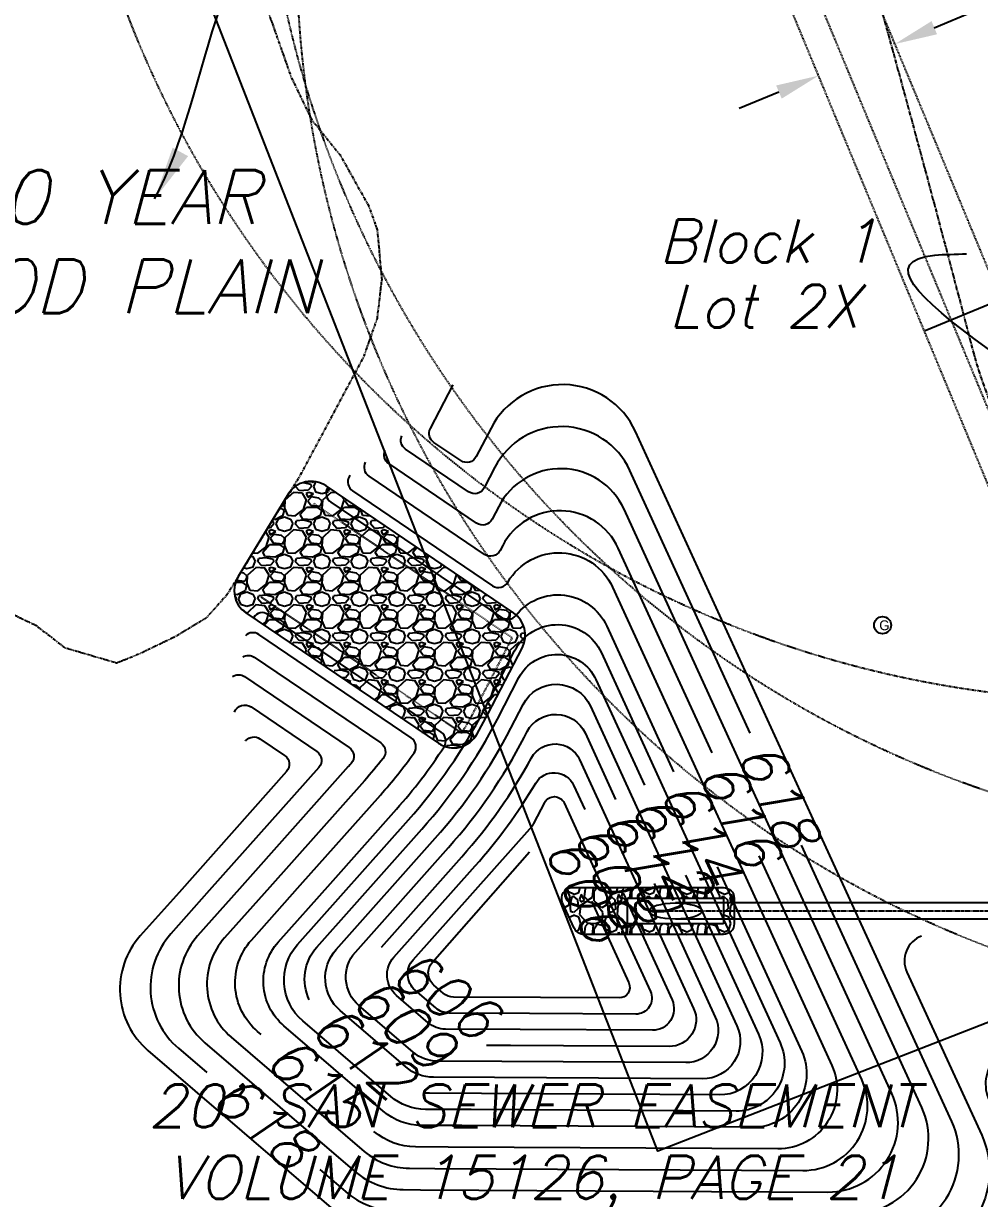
# Model space of a CAD drawing. Header units: feet. Extents: x 2342011 to 2344534, y 7042650 to 7044478.
# Drawn here: x 2342253.5 to 2342431.9, y 7043618.5 to 7043837.9 of the extents above; entities that cross this region are included whole.
import ezdxf
from ezdxf.enums import TextEntityAlignment as Align

# ---------------------------------------------------------------- set-up
doc = ezdxf.new("R2010")
doc.units = ezdxf.units.FT
doc.header["$MEASUREMENT"] = 0
for name, pattern in [('HIDDEN2', [0.1875, 0.125, -0.0625]), ('HIDN25', [0.0938, 0.0625, -0.0313]), ('HIDN50', [0.1875, 0.125, -0.0625]), ('PHNTM33', [1.16, 0.66, -0.1, 0.1, -0.1, 0.1, -0.1]), ('PHNTM50', [1.5, 1, -0.1, 0.1, -0.1, 0.1, -0.1]), ('STREAM50', [0.75, 0.5, -0.0625, 0, -0.0625, 0, -0.0625, 0, -0.0625])]:
    doc.linetypes.add(name, pattern=pattern)
doc.layers.get('DEFPOINTS').update_dxf_attribs({"color": 249})
for name, color, linetype in [('p-100-yr floodway', 4, 'PHNTM50'), ('p-cont 1', 4, 'Continuous'), ('p-cont 5', 1, 'Continuous'), ('p-lot 100 1B', 2, 'Continuous'), ('p-lot 1B', 4, 'Continuous'), ('p-sd 1b', 4, 'Continuous'), ('p-sd cl 1b', 7, 'PHNTM33'), ('p-sd hdwl 1b', 2, 'Continuous'), ('p-sd rip rap 1b', 252, 'Continuous'), ('p-text', 4, 'Continuous'), ('s-creek centerline', 3, 'STREAM50'), ('s-easement', 252, 'HIDDEN2'), ('s-easement-txt', 2, 'Continuous'), ('s-gas meter', 251, 'Continuous'), ('s-gashead-radius', 251, 'HIDN25'), ('s-ss', 251, 'HIDN50')]:
    doc.layers.add(name, color=color, linetype=linetype)
doc.styles.add('ls100', font='simplex', dxfattribs={"oblique": 15, "height": 10})
doc.styles.add('ls80', font='simplex', dxfattribs={"oblique": 15, "height": 8})
doc.styles.get("Standard").update_dxf_attribs({"font": 'Simplex.shx'})
doc.styles.add('TXT', font='txt')
doc.dimstyles.new('flow arrows', dxfattribs={"dimtxt": 0.18, "dimasz": 8, "dimexe": 0.18, "dimexo": 0.0625, "dimgap": 0.09, "dimtad": 0, "dimtih": 1, "dimtoh": 1, "dimdec": 4, "dimzin": 0, "dimdsep": 46, "dimtxsty": 'Standard', "dimcen": 0, "dimclrd": 256, "dimclre": 256, "dimadec": 0, "dimazin": 0, "dimtfac": 1, "dimtdec": 4, "dimtofl": 0, "dimtmove": 0, "dimatfit": 3, "dimfxl": 0, "dimtolj": 1, "dimtzin": 0, "dimarcsym": 0})
doc.dimstyles.get("Standard").update_dxf_attribs({"dimtxt": 0.18, "dimasz": 0.18, "dimexe": 0.18, "dimexo": 0.0625, "dimgap": 0.09, "dimtad": 0, "dimtih": 1, "dimtoh": 1, "dimdec": 4, "dimzin": 0, "dimdsep": 46, "dimtxsty": 'Standard', "dimcen": 0.09, "dimadec": 0, "dimazin": 0, "dimtfac": 1, "dimtdec": 4, "dimtofl": 0, "dimtmove": 0, "dimatfit": 3, "dimfxl": 0, "dimtolj": 1, "dimtzin": 0, "dimarcsym": 0})

# ---------------------------------------------------------------- blocks, each defined once
blk = doc.blocks.new('*D24')
at = {"layer": 'DEFPOINTS', "color": 0}
for p in [(2342416.05, 7043834.05), (2342416.05, 7043834.05), (2342401.85, 7043828.16)]:
    blk.add_point(p, dxfattribs=at)
at = {"layer": 's-easement-txt', "lineweight": -2}
for p, q in [((2342423.44, 7043837.11), (2342430.83, 7043840.17)), ((2342430.83, 7043840.17), (2342430.92, 7043840.17)), ((2342416.03, 7043834.11), (2342415.98, 7043834.21)), ((2342401.82, 7043828.22), (2342401.78, 7043828.33)), ((2342394.45, 7043825.1), (2342387.06, 7043822.04))]:
    blk.add_line(p, q, dxfattribs=at)
at = {"layer": 's-easement-txt'}
for points in [[(2342422.93, 7043838.34), (2342423.95, 7043835.88), (2342416.05, 7043834.05)], [(2342393.94, 7043826.33), (2342394.97, 7043823.87), (2342401.85, 7043828.16)]]:
    blk.add_solid(points, dxfattribs=at)
blk = doc.blocks.new('*D40')
at = {"layer": 'DEFPOINTS', "color": 0}
for p in [(2342435.79, 7043786.38), (2342435.79, 7043786.38), (2342421.59, 7043780.5)]:
    blk.add_point(p, dxfattribs=at)
at = {"layer": 's-easement-txt', "color": 0, "lineweight": -2}
for p, q in [((2342435.79, 7043786.38), (2342465.55, 7043798.71)), ((2342465.55, 7043798.71), (2342465.64, 7043798.71)), ((2342421.76, 7043780.57), (2342435.63, 7043786.32)), ((2342435.77, 7043786.44), (2342435.72, 7043786.55)), ((2342421.56, 7043780.56), (2342421.52, 7043780.67))]:
    blk.add_line(p, q, dxfattribs=at)
at = {"layer": 's-easement-txt', "color": 0}
for points in [[(2342435.62, 7043786.34), (2342435.64, 7043786.29), (2342435.79, 7043786.38)], [(2342421.74, 7043780.6), (2342421.77, 7043780.54), (2342421.59, 7043780.5)]]:
    blk.add_solid(points, dxfattribs=at)
blk = doc.blocks.new('*D45')
at = {"layer": 'DEFPOINTS', "color": 0}
for p in [(2342435.79, 7043786.38), (2342435.79, 7043786.38), (2342421.59, 7043780.5)]:
    blk.add_point(p, dxfattribs=at)
at = {"layer": 's-easement-txt', "color": 0, "lineweight": -2}
for p, q in [((2342435.79, 7043786.38), (2342465.55, 7043798.71)), ((2342465.55, 7043798.71), (2342465.64, 7043798.71)), ((2342421.76, 7043780.57), (2342435.63, 7043786.32)), ((2342435.77, 7043786.44), (2342435.72, 7043786.55)), ((2342421.56, 7043780.56), (2342421.52, 7043780.67))]:
    blk.add_line(p, q, dxfattribs=at)
at = {"layer": 's-easement-txt', "color": 0}
for points in [[(2342435.62, 7043786.34), (2342435.64, 7043786.29), (2342435.79, 7043786.38)], [(2342421.74, 7043780.6), (2342421.77, 7043780.54), (2342421.59, 7043780.5)]]:
    blk.add_solid(points, dxfattribs=at)

msp = doc.modelspace()

# ---------------------------------------------------------------- hatches: boundary and pattern name
at = {"layer": 'p-sd rip rap 1b'}
h = msp.add_hatch(dxfattribs=at)
h.set_pattern_fill('GRAVEL', color=256, scale=7, style=0)
h.set_pattern_definition([(228.0128, (2342314.18714, 7043744.42776), (-55.9999876, -63.0000094), [0.94175, -93.2336]), (184.9697, (2342313.55714, 7043743.72776), (84.0000074, 6.9999391), [1.61608, -159.99148]), (132.5104, (2342311.94714, 7043743.58776), (69.999935, -77.0000607), [1.13952, -112.81222]), (267.2737, (2342309.21714, 7043741.83776), (6.9999721, 140.000002), [1.47167, -145.6949]), (292.8337, (2342309.14714, 7043740.36776), (-35.0000693, 83.9999749), [1.44308, -142.8656]), (357.2737, (2342309.70714, 7043739.03776), (-140.000002, 6.9999721), [1.47167, -145.6949]), (37.6942, (2342311.17714, 7043738.96776), (-91.0000514, -69.9999328), [1.9462, -192.67394]), (72.2553, (2342312.71714, 7043740.15776), (49.0000753, 153.9999736), [1.83742, -181.90425]), (121.4296, (2342313.27714, 7043741.90776), (-56.0000576, 90.9999653), [1.47665, -146.1885]), (175.2364, (2342312.50714, 7043743.16776), (77.0000066, -6.999941), [1.68582, -82.60534]), (222.3974, (2342310.82714, 7043743.30776), (-84.0000515, -76.9999446), [2.18014, -215.83363]), (138.8141, (2342316.14714, 7043741.76776), (-49.000021, 41.999981), [0.7441, -73.6669]), (171.4692, (2342315.58714, 7043742.25776), (90.999988, -14.0000554), [1.41566, -140.15058]), (225, (2342314.187, 7043742.468), (-8e-16, -7), [0.98995, -8.90954]), (203.1986, (2342313.6971, 7043743.3078), (34.999998, 14.00001), [0.5331, -52.7773]), (291.8014, (2342313.2071, 7043743.0978), (-7, 21.000002), [0.7539, -36.94223]), (30.9638, (2342313.4871, 7043742.3978), (20.999986, 14.000017), [1.2245, -39.59216]), (161.565, (2342314.5371, 7043743.0278), (14, -6.99999), [0.88544, -21.2505]), (16.3895, (2342309.14714, 7043743.09776), (70.0000154, 20.999949), [1.2404, -122.79991]), (70.3462, (2342310.33714, 7043743.44776), (-27.9999667, -77.000015), [1.04063, -103.02186]), (293.1986, (2342314.5371, 7043744.4278), (-14.00001, 34.999998), [1.0662, -52.2442]), (343.6105, (2342314.95714, 7043743.44776), (-70.0000154, 20.999949), [1.2404, -122.79991]), (339.444, (2342309.1471, 7043738.75776), (-35.000013, 13.999972), [1.19616, -58.61187]), (294.7751, (2342310.26714, 7043738.33776), (-34.9999453, 77.000024), [1.00225, -99.2225]), (66.8014, (2342314.6071, 7043737.4278), (14.00001, 34.999998), [1.0662, -52.2442]), (17.354, (2342315.02714, 7043738.40776), (-91.000014, -27.9999615), [1.17342, -116.16797]), (69.444, (2342311.1771, 7043737.42776), (-13.999972, -35.000013), [0.5981, -59.20995]), (101.31, (2342314.1871, 7043737.4278), (-6.999983, 28.000005), [0.35693, -35.3362]), (165.964, (2342314.1171, 7043737.7778), (21.000004, -6.999986), [1.4431, -27.41865]), (186.009, (2342312.71714, 7043738.12776), (69.9999983, 6.9999952), [1.33735, -132.39746]), (303.69, (2342313.4871, 7043741.7678), (-7.00001, 14), [1.00955, -24.2293]), (353.1572, (2342314.04714, 7043740.92776), (118.9999956, -14.000056), [1.76256, -174.49294]), (60.9454, (2342315.79714, 7043740.71776), (-28, -49.000003), [0.7207, -71.3487]), (90, (2342316.147, 7043741.348), (-7, 7), [0.42, -6.58]), (120.2564, (2342312.57714, 7043738.33776), (27.999964, -49.000017), [0.97247, -96.27464]), (48.0128, (2342312.08714, 7043739.17776), (55.9999876, 63.0000094), [1.8835, -92.29186]), (0, (2342313.347, 7043740.578), (7, 7), [1.82, -5.18]), (325.3048, (2342315.16714, 7043740.57776), (-69.99996, 49.0000603), [1.1068, -109.57292]), (254.0546, (2342316.0771, 7043739.9478), (-7, -28), [1.0192, -49.94156]), (207.646, (2342315.79714, 7043738.96776), (-132.9999707, -70.000054), [1.65945, -164.28632]), (175.4261, (2342314.32714, 7043738.19776), (-91.0000039, 6.9999636), [1.7556, -173.80352])])
edge = h.paths.add_edge_path()
edge.add_arc((2342307.1797, 7043747.4234), 5, 55.8606508, 148.6485644)
edge.add_line((2342302.90973, 7043750.02483), (2342293.53349, 7043734.63475))
edge.add_arc((2342297.80345, 7043732.03332), 5, 148.6485644, 235.8606508)
edge.add_line((2342294.99741, 7043727.89495), (2342330.93967, 7043703.52419))
edge.add_arc((2342333.74571, 7043707.66257), 5, 235.8606508, 331.4096379)
edge.add_line((2342338.13603, 7043705.26985), (2342340.14519, 7043708.9564))
edge.add_line((2342340.14519, 7043708.9564), (2342346.58646, 7043721.4197))
edge.add_arc((2342342.14461, 7043723.71534), 5, 332.6692327, 415.8606508)
edge.add_line((2342344.95065, 7043727.85371), (2342309.98573, 7043751.56177))
h = msp.add_hatch(dxfattribs=at)
h.set_pattern_fill('GRAVEL', color=256, scale=7, style=0)
h.set_pattern_definition([(318.0128, (2342377.10384, 7043674.88035), (63.000009, -55.999988), [0.94175, -93.2336]), (274.9697, (2342377.80384, 7043674.25035), (-6.999939, 84.0000074), [1.61608, -159.99148]), (222.5104, (2342377.94384, 7043672.64035), (77.000061, 69.999935), [1.1395, -112.81222]), (357.2737, (2342379.69384, 7043669.91035), (-140.000002, 6.999972), [1.47167, -145.6949]), (22.8337, (2342381.16384, 7043669.84035), (-83.999975, -35.0000694), [1.44308, -142.8656]), (87.2737, (2342382.49384, 7043670.40035), (-6.999972, -140.000002), [1.47167, -145.6949]), (127.6942, (2342382.56384, 7043671.87035), (69.9999329, -91.0000514), [1.9462, -192.67394]), (162.2553, (2342381.37384, 7043673.41035), (-153.9999736, 49.0000753), [1.83742, -181.90425]), (211.4296, (2342379.62384, 7043673.97035), (-90.9999652, -56.0000577), [1.47665, -146.1885]), (265.2364, (2342378.36384, 7043673.20035), (6.999941, 77.000007), [1.68582, -82.60534]), (312.3974, (2342378.22384, 7043671.52035), (76.9999446, -84.0000514), [2.18014, -215.83363]), (228.814, (2342379.76384, 7043676.84035), (-41.999981, -49.00002), [0.7441, -73.6669]), (261.4692, (2342379.27384, 7043676.28035), (14.0000554, 90.999988), [1.41566, -140.15058]), (315, (2342379.064, 7043674.8804), (7, 1e-09), [0.99, -8.9095]), (293.1986, (2342378.2238, 7043674.39035), (-14.00001, 34.999998), [0.5331, -52.7773]), (21.8014, (2342378.4338, 7043673.9004), (-21, -7), [0.7539, -36.9422]), (120.964, (2342379.1338, 7043674.1804), (-14.00002, 20.999986), [1.2245, -39.59216]), (251.565, (2342378.5038, 7043675.2304), (6.99999, 14), [0.8854, -21.2505]), (106.3895, (2342378.43384, 7043669.84035), (-20.999949, 70.0000154), [1.2404, -122.7999]), (160.3462, (2342378.08384, 7043671.03035), (77.000015, -27.999967), [1.04063, -103.02186]), (23.1986, (2342377.1038, 7043675.23035), (-34.999998, -14.00001), [1.0662, -52.2442]), (73.6105, (2342378.08384, 7043675.65035), (-20.999949, -70.0000154), [1.2404, -122.7999]), (69.444, (2342382.7738, 7043669.84035), (-13.999972, -35.000013), [1.19616, -58.61187]), (24.7751, (2342383.19384, 7043670.96035), (-77.000024, -34.999945), [1.00225, -99.2225]), (156.8014, (2342384.1038, 7043675.30035), (-34.999998, 14.00001), [1.0662, -52.2442]), (107.354, (2342383.12384, 7043675.72035), (27.9999615, -91.000014), [1.17342, -116.16797]), (159.444, (2342384.1038, 7043671.87035), (35.000013, -13.999972), [0.5981, -59.20995]), (191.31, (2342384.1038, 7043674.8804), (-28.000005, -6.999983), [0.3569, -35.3362]), (255.964, (2342383.7538, 7043674.8104), (6.99999, 21), [1.4431, -27.41865]), (276.009, (2342383.40384, 7043673.41035), (-6.9999952, 69.9999983), [1.33735, -132.39746]), (33.69, (2342379.7638, 7043674.1804), (-14, -7.00001), [1.0096, -24.2293]), (83.1572, (2342380.60384, 7043674.74035), (14.000056, 118.9999956), [1.76256, -174.49294]), (150.9454, (2342380.81384, 7043676.49035), (49.000003, -28), [0.7207, -71.3487]), (180, (2342380.184, 7043676.8404), (-7, -7), [0.42, -6.58]), (210.2564, (2342383.19384, 7043673.27035), (49.000017, 27.999964), [0.97247, -96.27464]), (138.0128, (2342382.35384, 7043672.78035), (-63.000009, 55.999988), [1.8835, -92.29186]), (90, (2342380.954, 7043674.0404), (-7, 7), [1.82, -5.18]), (55.3048, (2342380.95384, 7043675.86035), (-49.00006, -69.99996), [1.1068, -109.57292]), (344.0546, (2342381.5838, 7043676.77035), (28, -7), [1.0192, -49.94156]), (297.646, (2342382.56384, 7043676.49035), (70.000054, -132.9999706), [1.65945, -164.28632]), (265.4261, (2342383.33384, 7043675.02035), (-6.9999636, -91.000004), [1.7556, -173.80352])])
edge = h.paths.add_edge_path()
edge.add_line((2342384.10384, 7043672.21535), (2342386.10384, 7043672.21535))
edge.add_line((2342386.10384, 7043672.21535), (2342386.10384, 7043674.59035))
edge.add_arc((2342384.10384, 7043674.59035), 2, 360, 450)
edge.add_line((2342384.10384, 7043676.59035), (2342355.91821, 7043676.59035))
edge.add_arc((2342355.91821, 7043674.59035), 2, 90, 204.608348)
edge.add_line((2342354.09985, 7043673.75752), (2342356.27541, 7043669.00752))
edge.add_arc((2342358.09376, 7043669.84035), 2, 204.608348, 270)
edge.add_line((2342358.09376, 7043667.84035), (2342384.10384, 7043667.84035))
edge.add_arc((2342384.10384, 7043669.84035), 2, 270, 360)
edge.add_line((2342386.10384, 7043669.84035), (2342386.10384, 7043672.21535))
edge.add_line((2342386.10384, 7043672.21535), (2342384.10384, 7043672.21535))
edge.add_line((2342384.10384, 7043672.21535), (2342384.10384, 7043669.84035))
edge.add_line((2342384.10384, 7043669.84035), (2342366.20476, 7043669.84035))
edge.add_line((2342366.20476, 7043669.84035), (2342366.20476, 7043674.59035))
edge.add_line((2342366.20476, 7043674.59035), (2342384.10384, 7043674.59035))
edge.add_line((2342384.10384, 7043674.59035), (2342384.10384, 7043672.21535))

# ---------------------------------------------------------------- linework, layer by layer
at = {"layer": 'p-100-yr floodway', "ltscale": 0.75, "flags": 128}
msp.add_lwpolyline([(2342443.17711, 7044464.14552, -0.055058324), (2342445.51259, 7044406.14492, -0.141132405), (2342421.20936, 7044339.60178, 0.11109473), (2342399.09636, 7044288.62719, 0.066420347), (2342392.51268, 7044169.85918, -0.010880441), (2342395.98622, 7044107.34767, -0.036639056), (2342391.51032, 7043994.08106, 0.098363335), (2342400.44403, 7043887.15216, -0.006140974), (2342430.63012, 7043776.86816, 0.396933673), (2342518.27017, 7043721.89918, -0.029271495), (2342572.89512, 7043729.43025, 0.019781815), (2342600.67847, 7043732.72504, -0.299092024), (2342621.96724, 7043723.12467, -0.103858483), (2342625.04269, 7043714.92726, -0.023075216), (2342626.59322, 7043700.32748), (2342627.46306, 7043589.82013), (2342626.41591, 7043532.39934, -0.322145142), (2342611.41694, 7043512.31837, -0.041057148), (2342563.295, 7043501.35997, 0.026730613), (2342518.96278, 7043492.59087, 0.422530651), (2342510.84008, 7043478.48648), (2342538.65943, 7043397.87167), (2342580.79879, 7043317.37942, -0.41904312), (2342560.91647, 7043255.59625, 0.198951202), (2342535.08957, 7043225.68169, 0.187209241), (2342536.14616, 7043204.86408, -0.109277205), (2342557.98536, 7043098.84663, 0.000923169), (2342557.78785, 7043083.28307, 0.250862846), (2342564.00358, 7043071.36523, 0.12651796), (2342589.8625, 7043062.02027, -0.138282887), (2342604.33783, 7043056.40744, -0.160067373), (2342614.86907, 7043030.05893), (2342654.61714, 7042958.84845, 0.370545282), (2342664.86392, 7042955.04897, 0.13059917), (2342682.07593, 7042967.19098, 0.038136684), (2342693.72669, 7042983.49461, -0.56367782), (2342713.14477, 7042983.49461, -0.039050588), (2342729.84422, 7042950.30504, -0.161997114), (2342734.74427, 7042877.17219, 0.053157475), (2342723.30806, 7042800.51114, 0.058619844), (2342728.7761, 7042727.96771, -0.036829103), (2342732.75953, 7042694.57074, -0.136590021), (2342723.77383, 7042655.56353, -0.136590021)], format="xyb", dxfattribs=at)
msp.add_lwpolyline([(2342443.17711, 7044464.14552, -0.055058324), (2342445.51259, 7044406.14492, -0.141132405), (2342421.20936, 7044339.60178, 0.11109473), (2342399.09636, 7044288.62719, 0.066420347), (2342392.51268, 7044169.85918, -0.010880441), (2342395.98622, 7044107.34767, -0.036639056), (2342391.51032, 7043994.08106, 0.098363335), (2342400.44403, 7043887.15216, -0.006140974), (2342430.63012, 7043776.86816, 0.396933673), (2342518.27017, 7043721.89918, -0.029271495), (2342572.89512, 7043729.43025, 0.019781815), (2342600.67847, 7043732.72504, -0.299092024), (2342621.96724, 7043723.12467, -0.103858483), (2342625.04269, 7043714.92726, -0.023075216), (2342626.59322, 7043700.32748), (2342627.46306, 7043589.82013), (2342626.41591, 7043532.39934, -0.322145142), (2342611.41694, 7043512.31837, -0.041057148), (2342563.295, 7043501.35997, 0.026730613), (2342518.96278, 7043492.59087, 0.422530651), (2342510.84008, 7043478.48648), (2342538.65943, 7043397.87167), (2342580.79879, 7043317.37942, -0.41904312), (2342560.91647, 7043255.59625, 0.198951202), (2342535.08957, 7043225.68169, 0.187209241), (2342536.14616, 7043204.86408, -0.109277205), (2342557.98536, 7043098.84663, 0.000923169), (2342557.78785, 7043083.28307, 0.250862846), (2342564.00358, 7043071.36523, 0.12651796), (2342589.8625, 7043062.02027, -0.138282887), (2342604.33783, 7043056.40744, -0.160067373), (2342614.86907, 7043030.05893), (2342654.61714, 7042958.84845, 0.370545282), (2342664.86392, 7042955.04897, 0.13059917), (2342682.07593, 7042967.19098, 0.038136684), (2342693.72669, 7042983.49461, -0.56367782), (2342713.14477, 7042983.49461, -0.039050588), (2342729.84422, 7042950.30504, -0.161997114), (2342734.74427, 7042877.17219, 0.053157475), (2342723.30806, 7042800.51114, 0.058619844), (2342728.7761, 7042727.96771, -0.036829103), (2342732.75953, 7042694.57074, -0.136590021), (2342723.77383, 7042655.56353, -0.136590021)], format="xyb", dxfattribs=at)
at = {"layer": 'p-cont 1', "flags": 128}
for points, elevation in [([(2342402.58387, 7043685.57156), (2342367.7004, 7043761.73435, 0.625238803), (2342340.73721, 7043762.37505), (2342337.97641, 7043757.03315, -0.449462829), (2342335.07726, 7043756.29606), (2342330.07594, 7043759.68722, -0.379821517), (2342329.42161, 7043762.26082), (2342333.65596, 7043770.45393)], 619), ([(2342389.09254, 7043705.422), (2342366.62848, 7043754.46889, 0.625238803), (2342341.46283, 7043755.06688), (2342339.46108, 7043751.19366, -0.449462829), (2342336.56192, 7043750.45656), (2342324.77594, 7043758.44808, -0.360787426), (2342324.06416, 7043760.90075)], 618), ([(2342394.80817, 7043683.33694), (2342365.55655, 7043747.20343, 0.625238803), (2342342.18845, 7043747.7587), (2342340.94574, 7043745.35416, -0.449462829), (2342338.04658, 7043744.61707), (2342321.66273, 7043755.72619, -0.364401247), (2342320.96128, 7043758.20223)], 617), ([(2342381.98438, 7043701.72992), (2342364.48463, 7043739.93797, 0.625238803), (2342342.91408, 7043740.45053), (2342342.43041, 7043739.51467, -0.449462829), (2342339.53125, 7043738.77757), (2342317.97925, 7043753.39097, -0.384618749), (2342317.34055, 7043755.99419)], 616), ([(2342310.22133, 7043751.21577, 0.391790623), (2342310.83585, 7043748.56894), (2342342.67451, 7043726.98065, 0.394455872), (2342345.37227, 7043727.40382, -0.562094977), (2342362.34079, 7043725.40705), (2342374.79273, 7043698.22012)], 614), ([(2342335.28124, 7043632.14628), (2342327.74214, 7043632.18906, -0.177843549), (2342320.63699, 7043634.84466), (2342302.09459, 7043650.77232, -0.419259172), (2342301.04242, 7043666.42653), (2342310.76155, 7043677.35524), (2342323.07588, 7043691.20212, 0.037876777), (2342331.97069, 7043702.87439, 0.408252523), (2342331.41521, 7043705.61816), (2342299.06496, 7043727.55334, 0.471292688), (2342296.47271, 7043726.97857)], 614), ([(2342337.02477, 7043635.13644), (2342328.49376, 7043635.18484, -0.177843549), (2342322.03454, 7043637.59903), (2342305.59283, 7043651.72222, -0.419259172), (2342304.63631, 7043665.95332), (2342325.31762, 7043689.20849, 0.062549338), (2342339.42981, 7043709.75024), (2342345.1452, 7043720.80903, -0.625238803), (2342361.32311, 7043720.4246), (2342380.03022, 7043679.58047)], 613), ([(2342294.41074, 7043719.66811, -0.289019889), (2342296.54348, 7043719.59741), (2342320.14545, 7043703.59403, -0.434791104), (2342320.59615, 7043700.70364, -0.015325709), (2342317.09788, 7043696.51847), (2342299.46721, 7043676.6936), (2342291.008, 7043667.18162, 0.419259172), (2342292.25148, 7043648.68119), (2342317.09597, 7043627.34014, 0.177843549), (2342325.49296, 7043624.20169), (2342330.28004, 7043624.17453)], 616), ([(2342306.81794, 7043655.65458, -0.300661928), (2342308.2302, 7043665.4801), (2342327.80975, 7043687.49639, 0.062549338), (2342341.92194, 7043708.03815), (2342345.92507, 7043715.78387, -0.625238803), (2342360.30544, 7043715.44216), (2342369.34822, 7043695.69861)], 612), ([(2342292.47241, 7043715.99861, -0.289104655), (2342294.76391, 7043715.97124), (2342314.25824, 7043702.75305, -0.450275333), (2342314.64288, 7043699.78288, -0.002376128), (2342314.10889, 7043699.17665), (2342293.82003, 7043676.36278), (2342285.99079, 7043667.55916, 0.419259172), (2342287.32992, 7043647.63563), (2342315.32545, 7043623.58787, 0.177843549), (2342324.36837, 7043620.20801), (2342327.56381, 7043620.18988)], 617), ([(2342341.38819, 7043641.11178), (2342329.997, 7043641.17641, -0.177843549), (2342324.82962, 7043643.10776), (2342312.58931, 7043653.62202, -0.419259172), (2342311.82409, 7043665.00689), (2342330.30188, 7043685.7843, 0.062549338), (2342344.41406, 7043706.32606), (2342346.70494, 7043710.75871, -0.625238803), (2342359.28776, 7043710.45972), (2342373.87791, 7043678.60433)], 611), ([(2342292.86792, 7043709.33044, -0.476331814), (2342295.97725, 7043710.31572), (2342308.24087, 7043702.00033, -0.453136278), (2342308.61296, 7043699.01589), (2342288.17286, 7043676.03196), (2342280.97359, 7043667.93671, 0.419259172), (2342282.40837, 7043646.59007), (2342287.68628, 7043642.05642)], 618), ([(2342294.92462, 7043703.9445), (2342294.99983, 7043704.03013, -0.378102141), (2342297.62495, 7043704.36568), (2342302.22038, 7043701.24973, -0.453136278), (2342302.59246, 7043698.26529), (2342282.52569, 7043675.70114), (2342275.2803, 7043667.55405, 0.419259172), (2342276.71509, 7043646.2074), (2342311.78442, 7043616.08334, 0.177843549), (2342322.11919, 7043612.22065), (2342322.77222, 7043612.21694)], 619), ([(2342348.29442, 7043700.82611, -0.611354264), (2342357.25237, 7043700.49494), (2342368.30291, 7043676.36774)], 609), ([(2342320.27258, 7043665.47808), (2342335.28613, 7043682.36012, 0.056650705), (2342348.29442, 7043700.82611)], 609), ([(2342346.16602, 7043650.08481), (2342332.25186, 7043650.16376, -0.177843549), (2342329.02225, 7043651.37085), (2342323.08402, 7043656.47171, -0.419259172), (2342322.60576, 7043663.58726), (2342337.77826, 7043680.64803, 0.047928771), (2342349.06415, 7043696.09123, -0.603203024), (2342356.14128, 7043695.71644), (2342358.22847, 7043691.15937)], 608), ([(2342347.90554, 7043653.07499), (2342333.00348, 7043653.15955, -0.177843548), (2342330.41979, 7043654.12522), (2342326.58225, 7043657.42161, -0.419259172), (2342326.19965, 7043663.11405), (2342348.44948, 7043688.13294, 0.062549338), (2342348.73172, 7043688.54378), (2342350.76705, 7043692.48197, -0.625238803), (2342354.36214, 7043692.39654), (2342362.49338, 7043674.64322)], 607), ([(2342322.77222, 7043612.21694), (2342412.96191, 7043611.70518, 0.548241091), (2342426.68466, 7043632.95114), (2342402.58387, 7043685.57156)], 619), ([(2342325.19864, 7043616.20324), (2342408.28166, 7043615.7318, 0.548241091), (2342421.08955, 7043635.56136), (2342398.68327, 7043684.48209)], 618), ([(2342327.56381, 7043620.18988), (2342403.6014, 7043619.75843, 0.548241091), (2342415.49445, 7043638.17159), (2342394.80817, 7043683.33694)], 617), ([(2342349.99612, 7043656.06317), (2342333.7551, 7043656.15533, -0.177843549), (2342331.81733, 7043656.87958), (2342330.08049, 7043658.3715, -0.419259172), (2342329.79353, 7043662.64083), (2342347.91856, 7043683.25102)], 606), ([(2342330.28004, 7043624.17453), (2342398.92115, 7043623.78505, 0.548241091), (2342409.89934, 7043640.78181), (2342390.78689, 7043682.51097)], 616), ([(2342382.9239, 7043680.46693), (2342398.70913, 7043646.00226, -0.548241091), (2342389.56064, 7043631.83829), (2342335.28124, 7043632.14628)], 614), ([(2342380.03022, 7043679.58047), (2342394.676, 7043647.60361, -0.548241091), (2342386.44236, 7043634.85603), (2342337.02477, 7043635.13644)], 613), ([(2342377.04697, 7043678.88956), (2342390.64288, 7043649.20495, -0.548241091), (2342383.32408, 7043637.87377), (2342338.98338, 7043638.12537)], 612), ([(2342373.87791, 7043678.60433), (2342386.60975, 7043650.8063, -0.548241091), (2342380.2058, 7043640.89152), (2342341.38819, 7043641.11178)], 611), ([(2342368.30291, 7043676.36774), (2342378.54349, 7043654.00899, -0.548241091), (2342373.96924, 7043646.927), (2342344.36526, 7043647.09498)], 609), ([(2342365.38539, 7043675.53332), (2342374.51036, 7043655.61033, -0.548241091), (2342370.85096, 7043649.94474), (2342346.16602, 7043650.08481)], 608), ([(2342362.49338, 7043674.64322), (2342370.47723, 7043657.21168, -0.548241091), (2342367.73268, 7043652.96248), (2342347.90554, 7043653.07499)], 607), ([(2342359.45517, 7043674.0723), (2342366.44411, 7043658.81302, -0.548241091), (2342364.61441, 7043655.98023), (2342349.99612, 7043656.06317)], 606), ([(2342435.03858, 7043645.03151, 0.284935008), (2342433.47067, 7043637.33455), (2342437.86995, 7043627.7328, -0.5482849), (2342422.31846, 7043603.65196), (2342378.15474, 7043603.90256, 0.554382638), (2342373.62052, 7043596.7353), (2342377.24446, 7043588.71349)], 621), ([(2342338.98338, 7043638.12537), (2342329.24538, 7043638.18063, -0.023987033), (2342328.38359, 7043638.2269, -0.023987033)], 612), ([(2342308.78718, 7043623.93104), (2342313.55494, 7043619.83561, 0.177843549), (2342323.24378, 7043616.21433), (2342325.19864, 7043616.20324)], 618)]:
    msp.add_lwpolyline(points, format="xyb", dxfattribs=dict(at, elevation=elevation))
at = {"layer": 'p-cont 1', "color": 2, "linetype": 'HIDN50', "elevation": 613.5, "flags": 128}
for points in [[(2342344.69088, 7043723.19703), (2342307.58194, 7043748.35886)], [(2342335.28842, 7043705.40833), (2342297.79639, 7043730.82991)]]:
    msp.add_lwpolyline(points, dxfattribs=at)
msp.add_lwpolyline([(2342335.28842, 7043705.40833, 0.015122245), (2342338.27024, 7043710.77364), (2342344.69088, 7043723.19703)], format="xyb", dxfattribs=at)
at = {"layer": 'p-cont 1', "elevation": 609, "flags": 128}
msp.add_lwpolyline([(2342344.36526, 7043647.09498), (2342339.86429, 7043647.12052)], dxfattribs=at)
at = {"layer": 'p-cont 5', "flags": 128}
for points, elevation in [([(2342314.41385, 7043753.56793), (2342314.24777, 7043753.25976, 0.384776117), (2342314.88595, 7043750.65557), (2342341.01591, 7043732.93808, 0.449462829), (2342343.91507, 7043733.67517), (2342343.91507, 7043733.67517, -0.605593692), (2342363.41271, 7043732.67251), (2342386.88006, 7043681.43508)], 615), ([(2342297.85129, 7043649.14415), (2342297.17304, 7043649.72676, -0.419259172), (2342296.02521, 7043666.80407), (2342305.11438, 7043677.02442), (2342320.08688, 7043693.8603, 0.027099567), (2342326.36375, 7043701.73933, 0.420868531), (2342325.85668, 7043704.55432), (2342297.4172, 7043723.8378, 0.356235526), (2342294.89817, 7043723.61404)], 615), ([(2342347.48481, 7043705.73355, -0.614923404), (2342358.27009, 7043705.47727), (2342363.95761, 7043693.05944)], 610), ([(2342342.73729, 7043644.10417), (2342330.74862, 7043644.17219, -0.177843549), (2342326.22716, 7043645.86212), (2342316.08754, 7043654.57191, -0.419259172), (2342315.41798, 7043664.53368), (2342332.794, 7043684.07221, 0.062549338), (2342346.90619, 7043704.61397), (2342347.48481, 7043705.73355)], 610), ([(2342386.88006, 7043681.43508), (2342404.30424, 7043643.39204, -0.548241091), (2342394.24089, 7043627.81167), (2342332.7214, 7043628.16074)], 615), ([(2342371.14848, 7043677.35926), (2342382.57662, 7043652.40764, -0.548241091), (2342377.08752, 7043643.90926), (2342342.73729, 7043644.10417)], 610), ([(2342421.05283, 7043667.55077, 0.431162005), (2342418.32425, 7043660.81066), (2342432.27976, 7043630.34092, -0.548241091), (2342417.64217, 7043607.67856), (2342339.98506, 7043608.11921, 0.803375544), (2342337.74433, 7043598.90653, 0.522747326)], 620), ([(2342332.7214, 7043628.16074), (2342326.61755, 7043628.19538, -0.17702113), (2342318.89555, 7043631.06751, -0.17702113)], 615)]:
    msp.add_lwpolyline(points, format="xyb", dxfattribs=dict(at, elevation=elevation))
at = {"layer": 'p-lot 1B'}
msp.add_lwpolyline([(2342262.84844, 7043906.90357), (2342542.34538, 7044015.90568), (2342651.34749, 7043736.40874), (2342371.85055, 7043627.40663), (2342262.84844, 7043906.90357)], close=True, dxfattribs=at)
at = {"layer": 'p-sd 1b'}
for p, q in [((2342538.07423, 7043673.71535), (2342375.1543, 7043673.71535)), ((2342538.07423, 7043670.71535), (2342375.1543, 7043670.71535))]:
    msp.add_line(p, q, dxfattribs=at)
msp.add_ellipse((2342375.1543, 7043672.21535), major_axis=(-4.94954, 0), ratio=0.303058482, dxfattribs=at)
at = {"layer": 'p-sd cl 1b'}
msp.add_line((2342538.07423, 7043672.21535), (2342370.20476, 7043672.21535), dxfattribs=at)
at = {"layer": 'p-sd hdwl 1b'}
msp.add_lwpolyline([(2342384.10384, 7043669.84035), (2342366.20476, 7043669.84035), (2342366.20476, 7043674.59035), (2342384.10384, 7043674.59035)], close=True, dxfattribs=at)
at = {"layer": 'p-sd rip rap 1b'}
msp.add_lwpolyline([(2342309.98573, 7043751.56177, 0.428538124), (2342302.90973, 7043750.02483), (2342293.53349, 7043734.63475, 0.400032639), (2342294.99741, 7043727.89495), (2342330.93967, 7043703.52419, 0.442872735), (2342338.13603, 7043705.26985), (2342340.14519, 7043708.9564), (2342346.58646, 7043721.4197, 0.379821517), (2342344.95065, 7043727.85371)], format="xyb", close=True, dxfattribs=at)
at = {"layer": 'p-sd rip rap 1b', "flags": 128}
msp.add_lwpolyline([(2342355.91821, 7043676.59035), (2342370.20476, 7043676.59035), (2342384.10384, 7043676.59035, -0.414213562), (2342386.10384, 7043674.59035), (2342386.10384, 7043669.84035, -0.414213562), (2342384.10384, 7043667.84035), (2342370.20476, 7043667.84035), (2342358.09376, 7043667.84035, -0.293328433), (2342356.27541, 7043669.00752), (2342354.09985, 7043673.75752, -0.546397612)], format="xyb", close=True, dxfattribs=at)
msp.add_lwpolyline([(2342384.10384, 7043669.84035), (2342366.20476, 7043669.84035), (2342366.20476, 7043674.59035), (2342384.10384, 7043674.59035)], close=True, dxfattribs=at)
at = {"layer": 's-creek centerline', "flags": 128}
msp.add_lwpolyline([(2342332.24273, 7044464.14552), (2342331.71853, 7044447.95184), (2342330.93324, 7044437.92208), (2342331.83861, 7044401.93736), (2342330.37341, 7044390.75972), (2342325.94328, 7044379.53086), (2342317.91897, 7044366.7504), (2342308.43353, 7044354.00433), (2342298.18742, 7044341.10362), (2342292.89142, 7044333.9589), (2342290.96433, 7044330.96687), (2342289.16015, 7044326.41727), (2342286.89656, 7044318.79528), (2342286.0716, 7044312.0427), (2342286.7933, 7044299.86263), (2342287.30904, 7044276.02585), (2342288.85889, 7044269.0532), (2342291.70126, 7044262.23555), (2342295.05317, 7044256.25614), (2342302.33187, 7044244.43513), (2342310.64062, 7044231.27925), (2342325.85278, 7044204.63672), (2342335.24011, 7044185.12756, -0.101138832), (2342337.64025, 7044175.6041, -0.178451588), (2342334.14931, 7044164.62659, -0.222794309), (2342330.44018, 7044162.73647, -0.030849003), (2342322.87634, 7044162.95451, -0.029896947), (2342314.71016, 7044164.19099), (2342300.60084, 7044168.6256), (2342269.74721, 7044178.05019), (2342264.78417, 7044179.42829), (2342245.91902, 7044182.6921), (2342242.89653, 7044183.80678), (2342236.0482, 7044189.00441), (2342226.91714, 7044195.46957), (2342221.9077, 7044196.92744), (2342213.03027, 7044195.65979), (2342206.11853, 7044192.49056), (2342202.06015, 7044188.81419), (2342199.12975, 7044184.81722), (2342197.19823, 7044175.1242), (2342196.558, 7044134.85042), (2342197.63781, 7044102.58575), (2342195.57098, 7044054.95614), (2342193.01304, 7044040.72653), (2342188.66403, 7044031.46756), (2342173.65005, 7044009.67841), (2342169.18096, 7044007.42719), (2342155.16798, 7044006.649), (2342136.48472, 7044006.26463), (2342129.17378, 7044002.23135), (2342126.86078, 7043998.22363), (2342125.7041, 7043986.97124), (2342125.94001, 7043981.13573), (2342131.21457, 7043969.2082), (2342138.21823, 7043960.30579), (2342141.5905, 7043957.02144), (2342146.95132, 7043955.8978), (2342153.34981, 7043956.07071), (2342154.88886, 7043955.94545), (2342167.51333, 7043950.61324), (2342181.58546, 7043943.53527), (2342221.40136, 7043921.5485), (2342232.99755, 7043913.8594), (2342247.93236, 7043898.32345), (2342258.23019, 7043886.9482), (2342271.41944, 7043875.50822), (2342296.91296, 7043846.40515), (2342303.43028, 7043827.89724), (2342307.28322, 7043819.89815), (2342312.5647, 7043813.36445), (2342317.96236, 7043803.69388), (2342319.50353, 7043799.35706), (2342320.33345, 7043790.17296), (2342319.46422, 7043782.83313), (2342316.95764, 7043775.68137), (2342305.21339, 7043753.70785), (2342291.45703, 7043731.22648), (2342287.60339, 7043726.92131), (2342281.88995, 7043723.4557), (2342275.16842, 7043720.21781), (2342270.87838, 7043718.4914), (2342261.25569, 7043721.31494), (2342256.05302, 7043725.37568), (2342240.56404, 7043732.79253), (2342229.8734, 7043742.83757), (2342221.80551, 7043755.75989), (2342214.53584, 7043763.88149), (2342208.67594, 7043766.67124), (2342204.32852, 7043767.09873), (2342200.47983, 7043765.17517), (2342196.2748, 7043761.68437), (2342187.8458, 7043752.68559), (2342183.78334, 7043744.99147), (2342180.06996, 7043732.28743), (2342177.00072, 7043713.38774), (2342174.00267, 7043701.89653), (2342169.57874, 7043690.83783), (2342167.08066, 7043681.98819), (2342166.86689, 7043672.58426), (2342167.57956, 7043662.68167), (2342170.1453, 7043658.05099), (2342181.71067, 7043641.70056), (2342191.54607, 7043630.80067), (2342212.39658, 7043610.93962), (2342229.18286, 7043600.08821), (2342246.20416, 7043597.46216), (2342262.18638, 7043598.46699), (2342278.41973, 7043597.91902), (2342289.33973, 7043596.23966), (2342299.39085, 7043592.52102), (2342302.20737, 7043590.49596), (2342303.34368, 7043587.18678), (2342302.48542, 7043571.98507), (2342301.74105, 7043560.59417), (2342302.86177, 7043555.29229), (2342305.34745, 7043547.46563), (2342306.59021, 7043539.57699), (2342307.02589, 7043531.23998), (2342299.67263, 7043493.49934), (2342296.68573, 7043484.77401), (2342293.32054, 7043479.16418), (2342288.79088, 7043472.17696), (2342286.98139, 7043469.63618), (2342283.70723, 7043464.46851), (2342280.90187, 7043459.67711), (2342279.30774, 7043456.66275), (2342278.05472, 7043453.20574), (2342277.06399, 7043449.84677), (2342276.28844, 7043447.00459), (2342275.59985, 7043443.28787), (2342275.2552, 7043439.36911), (2342274.99681, 7043433.3737), (2342275.60003, 7043427.81856), (2342276.72005, 7043423.29678), (2342281.47782, 7043416.18788), (2342286.42138, 7043410.41398), (2342289.61496, 7043407.07758), (2342291.92513, 7043405.07043), (2342297.05075, 7043401.47001), (2342298.59742, 7043399.77739), (2342305.78012, 7043388.49551), (2342312.66087, 7043374.24489), (2342324.02363, 7043358.96233), (2342325.602, 7043356.72663), (2342329.18025, 7043335.68259), (2342332.37365, 7043311.93872), (2342333.24501, 7043302.82244), (2342333.01265, 7043297.30622), (2342329.87061, 7043284.63132), (2342325.79947, 7043271.66554), (2342325.33475, 7043266.38157), (2342325.97375, 7043263.42023), (2342329.58564, 7043259.67783), (2342336.09163, 7043253.87121), (2342344.38763, 7043244.71135), (2342345.901, 7043241.57149), (2342346.04375, 7043238.40321), (2342345.9644, 7043232.55265), (2342345.18177, 7043222.98859), (2342342.99575, 7043211.66742), (2342340.87385, 7043208.34618), (2342335.67278, 7043202.40296), (2342329.94145, 7043197.51483), (2342327.55371, 7043195.82997), (2342313.12188, 7043192.81143), (2342308.72115, 7043190.90722), (2342305.70131, 7043186.34424), (2342287.30177, 7043144.87184), (2342283.27846, 7043131.94498), (2342284.38537, 7043127.50846), (2342286.85051, 7043122.96184), (2342307.80002, 7043078.42636), (2342317.37702, 7043066.25249), (2342330.6373, 7043058.10629), (2342343.08909, 7043049.59637), (2342352.34358, 7043043.7974), (2342362.92832, 7043041.30951), (2342373.01167, 7043043.79477), (2342379.57274, 7043050.00798), (2342383.51388, 7043059.9668), (2342388.07524, 7043074.9617), (2342395.05499, 7043093.4849), (2342400.72503, 7043106.69141), (2342408.46811, 7043117.26962), (2342417.75005, 7043124.04536), (2342424.72555, 7043124.59763), (2342435.22315, 7043123.90732), (2342450.16399, 7043121.34851), (2342459.48755, 7043116.65406), (2342478.50271, 7043104.97252), (2342518.29009, 7043082.67373), (2342586.79025, 7043048.99909), (2342605.90034, 7043040.78065), (2342622.34392, 7043035.89396), (2342686.66278, 7043025.42083), (2342712.00062, 7043021.3915), (2342716.04236, 7043018.88009), (2342718.00841, 7043014.94938), (2342719.7715, 7042976.92897), (2342719.07795, 7042965.68578), (2342708.416, 7042907.65577), (2342705.58478, 7042899.1025), (2342691.73509, 7042890.49503), (2342646.61594, 7042861.05856), (2342645.65195, 7042857.89793), (2342645.95143, 7042850.26292), (2342646.02865, 7042756.05199), (2342646.42962, 7042754.08341), (2342651.96241, 7042742.91342), (2342673.10373, 7042702.00199), (2342680.48196, 7042687.60283), (2342681.18472, 7042682.33474), (2342679.428, 7042677.30094), (2342669.57967, 7042666.73241), (2342656.11147, 7042659.24009), (2342649.37943, 7042655.56353)], format="xyb", dxfattribs=at)
at = {"layer": 's-easement'}
for points in [[(2342024.63794, 7044218.4429), (2342300.34339, 7044113.38937), (2342783.0641, 7042947.99849), (2342783.0641, 7042842.323)], [(2342024.63794, 7044218.4429), (2342300.34339, 7044113.38937), (2342783.0641, 7042947.99849), (2342783.0641, 7042842.323)], [(2342495.43739, 7043602.2146), (2342295.49922, 7044084.90804), (2342024.63794, 7044188.11577)], [(2342495.43739, 7043602.2146), (2342295.49922, 7044084.90804), (2342024.63794, 7044188.11577)]]:
    msp.add_lwpolyline(points, dxfattribs=at)
at = {"layer": 's-gas meter'}
msp.add_circle((2342413.79109, 7043725.57359, 619.48193), 1.6, dxfattribs=at)
msp.add_circle((2342413.79109, 7043725.57359, 619.48193), 1.6, dxfattribs=at)
at = {"layer": 's-gashead-radius'}
for centre in [(2342459.63822, 7043911.34914), (2342459.63822, 7043911.34914), (2342497.75897, 7043883.95525), (2342497.75897, 7043883.95525), (2342504.45793, 7043852.5453), (2342504.45793, 7043852.5453)]:
    msp.add_circle(centre, 200, dxfattribs=at)
at = {"layer": 's-ss', "flags": 128}
msp.add_lwpolyline([(2342295.39, 7044099.23), (2342504.24217, 7043595.0213)], dxfattribs=at)
msp.add_lwpolyline([(2342295.39, 7044099.23), (2342504.24217, 7043595.0213)], dxfattribs=at)

# ---------------------------------------------------------------- texts
at = {"layer": 'p-cont 1', "char_height": 8, "attachment_point": 5, "style": 'ls80'}
for s, insert, rotation in [('{618}', (2342394.32898, 7043693.98903, 618), 294.608348), ('{616}', (2342387.1415, 7043690.47013, 616), 294.608348), ('{614}', (2342379.95401, 7043686.95123, 614), 294.608348), ('{612}', (2342374.5634, 7043684.31205, 612), 294.608348), ('{610}', (2342369.17279, 7043681.67288, 610), 294.608348), ('{608}', (2342363.78218, 7043679.0337, 608), 294.608348), ('{606}', (2342358.39157, 7043676.39452, 606), 294.608348), ('{606}', (2342332.03654, 7043656.70829, 606), 324.6529104), ('{609}', (2342324.42313, 7043651.36659, 609), 319.3378905), ('{612}', (2342316.82063, 7043646.03253, 612), 319.3378905), ('{615}', (2342308.3734, 7043640.1058, 615), 319.3378905), ('{618}', (2342298.23673, 7043632.99373, 618), 319.3378905)]:
    msp.add_mtext(s, dxfattribs=dict(at, insert=insert, rotation=rotation))
at = {"layer": 'p-lot 100 1B', "style": 'ls80', "oblique": 15}
msp.add_text('Block 1', height=8, dxfattribs=at).set_placement((2342372.04129, 7043793.29531))
msp.add_text('Lot 2X', height=8, dxfattribs=at).set_placement((2342391.67557, 7043785.11849), align=Align.MIDDLE_CENTER)
at = {"layer": 's-easement-txt', "insert": (2342264.9265, 7043810.51914), "char_height": 10, "attachment_point": 2, "style": 'ls100'}
msp.add_mtext('100 YEAR \\PFLOOD PLAIN', dxfattribs=at)
msp.add_mtext('100 YEAR \\PFLOOD PLAIN', dxfattribs=at)
at = {"layer": 's-easement-txt', "insert": (2342348.5098, 7043639.85205), "char_height": 8, "width": 167.1233337, "attachment_point": 2, "rotation": 359.9999514, "style": 'ls80'}
msp.add_mtext("20' SAN SEWER EASEMENT VOLUME 15126, PAGE 21 D.R.T.C.T.", dxfattribs=at)
msp.add_mtext("20' SAN SEWER EASEMENT VOLUME 15126, PAGE 21 D.R.T.C.T.", dxfattribs=at)
at = {"layer": 's-gas meter', "style": 'TXT'}
msp.add_text('G', height=1.8432, rotation=359.9931, dxfattribs=at).set_placement((2342413.17364, 7043724.63405, 619.48193))
msp.add_text('G', height=1.8432, rotation=359.9931, dxfattribs=at).set_placement((2342413.17364, 7043724.63405, 619.48193))

# ---------------------------------------------------------------- dimensions: what is measured, and where the dimension line sits
at = {"layer": 's-easement-txt'}
for base, p1, p2, dimstyle, picture, middle in [((2342416.05028, 7043834.04822), (2342401.84585, 7043828.16455), (2342416.05028, 7043834.04822), 'flow arrows', '*D24', (2342430.91551, 7043840.2056)), ((2342435.79321, 7043786.38458), (2342421.58878, 7043780.50091), (2342435.79321, 7043786.38458), 'Standard', '*D40', (2342465.63315, 7043798.74468)), ((2342435.79321, 7043786.38458), (2342421.58878, 7043780.50091), (2342435.79321, 7043786.38458), 'Standard', '*D45', (2342465.63315, 7043798.74468))]:
    dim = msp.add_linear_dim(base=base, p1=p1, p2=p2, angle=22.5, text=' ', dimstyle=dimstyle, dxfattribs=at)
    dim.commit()
    dim.dimension.update_dxf_attribs({"geometry": picture, "text_midpoint": middle, "dimtype": 161})

# ---------------------------------------------------------------- leaders
at = {"layer": 'p-text', "path_type": 1}
for points in [[(2342277.96163, 7043805.15899), (2342310.49628, 7043864.38142), (2342316.41686, 7043864.49181), (2342323.13999, 7043862.95105)], [(2342507.27583, 7043710.84462), (2342476.3707, 7043746.71005), (2342423.55449, 7043794.6454), (2342429.42994, 7043794.90073)]]:
    msp.add_leader(points, dimstyle='Standard', override={"dimscale": 40, "dimtxt": 0.08, "dimasz": 0.25, "dimexe": 0.01, "dimgap": 0.05, "dimtad": 0, "dimtih": 0, "dimtoh": 0, "dimpost": "'", "dimtxsty": 'ls80', "dimaunit": 4}, dxfattribs=at)

doc.saveas('drawing.dxf')
